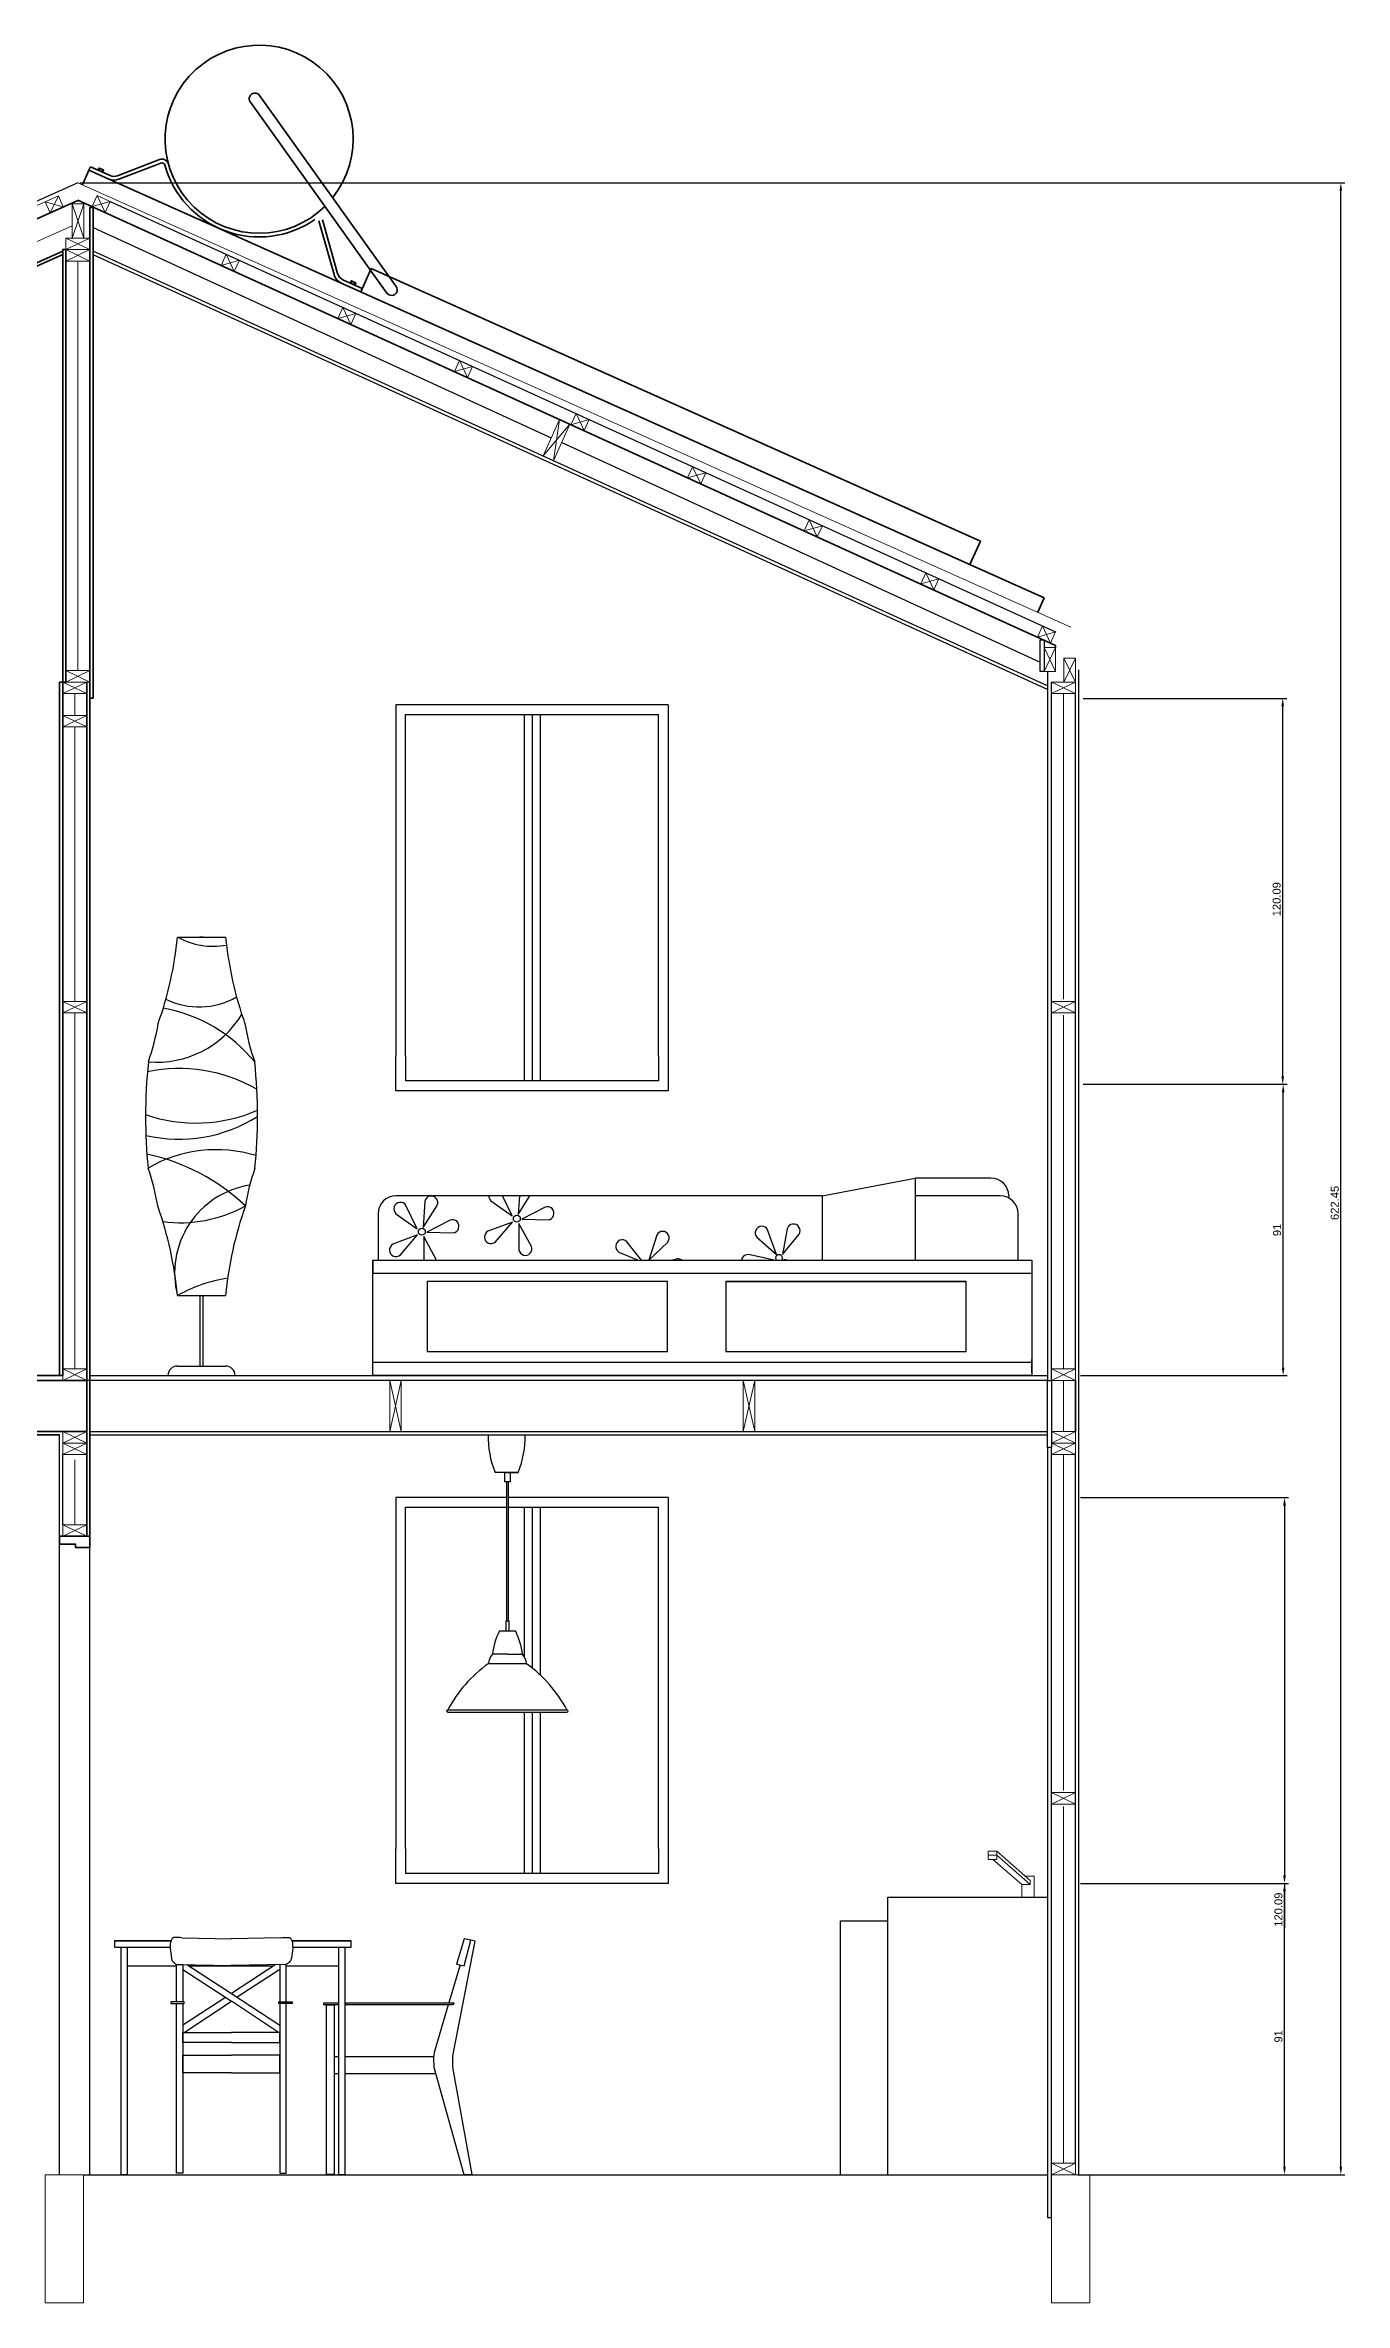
# Model space of a CAD drawing. Header units: inches. Extents: x 1841 to 3762, y 1077 to 2987.
# Drawn here: x 3294 to 3700, y 2276 to 2982 of the extents above; entities that cross this region are included whole.
import ezdxf

# ---------------------------------------------------------------- set-up
doc = ezdxf.new("R2010")
doc.units = ezdxf.units.IN
doc.header["$MEASUREMENT"] = 0
for name, color, linetype, lineweight in [('A-ANNO-SYMB', 3, 'Continuous', 18), ('A-DETL-MCUT', 4, 'Continuous', 25), ('A-ELEV-IDEN', 3, 'Continuous', 18), ('A-ELEV-MBE1', 7, 'Continuous', 35), ('A-ELEV-MBE2', 4, 'Continuous', 25), ('A-FURN', 8, 'Continuous', 18), ('A-SECT-MCUT', 7, 'Continuous', 35), ('A-WALL-PATT', 8, 'Continuous', 18), ('A-WALL-STUD', 3, 'Continuous', 18)]:
    doc.layers.add(name, color=color, linetype=linetype, lineweight=lineweight)
doc.styles.get("Standard").update_dxf_attribs({"font": 'Arial.ttf'})
doc.dimstyles.new('ISO-25', dxfattribs={"dimtxt": 2.5, "dimasz": 2.5, "dimexe": 1.25, "dimexo": 0.625, "dimtad": 1, "dimtxsty": 'Standard', "dimcen": 2.5, "dimadec": 0, "dimazin": 0, "dimtfac": 1, "dimtmove": 0, "dimatfit": 3, "dimfxl": 1, "dimarcsym": 0})

# ---------------------------------------------------------------- blocks, each defined once
blk = doc.blocks.new('*D40')
at = {"color": 0, "lineweight": -2, "transparency": 16777216}
for p, q in [((3304.45, 2938.88), (3699.69, 2938.88)), ((3698.44, 2319.02), (3698.44, 2936.38)), ((3616.14, 2316.52), (3699.69, 2316.52))]:
    blk.add_line(p, q, dxfattribs=at)
at = {"color": 0, "transparency": 16777216}
for points in [[(3698.02, 2936.38), (3698.85, 2936.38), (3698.44, 2938.88)], [(3698.02, 2319.02), (3698.85, 2319.02), (3698.44, 2316.52)]]:
    blk.add_solid(points, dxfattribs=at)
at = {"color": 0, "transparency": 16777216, "insert": (3696.55, 2620.14), "char_height": 2.5, "attachment_point": 5, "rotation": 90}
blk.add_mtext('622.45', dxfattribs=at)
blk = doc.blocks.new('*D41')
at = {"color": 0, "lineweight": -2, "transparency": 16777216}
for p, q in [((3617.04, 2407.52), (3682.08, 2407.52)), ((3680.83, 2319.02), (3680.83, 2405.02)), ((3616.14, 2316.52), (3682.08, 2316.52))]:
    blk.add_line(p, q, dxfattribs=at)
at = {"color": 0, "transparency": 16777216}
for points in [[(3680.41, 2405.02), (3681.25, 2405.02), (3680.83, 2407.52)], [(3680.41, 2319.02), (3681.25, 2319.02), (3680.83, 2316.52)]]:
    blk.add_solid(points, dxfattribs=at)
at = {"color": 0, "transparency": 16777216, "insert": (3678.94, 2359.76), "char_height": 2.5, "attachment_point": 5, "rotation": 90}
blk.add_mtext('91', dxfattribs=at)
blk = doc.blocks.new('*D35')
at = {"color": 0, "lineweight": -2, "transparency": 16777216}
for p, q in [((3617.04, 2528.1), (3682.08, 2528.1)), ((3680.83, 2525.6), (3680.83, 2410.02)), ((3617.04, 2407.52), (3682.08, 2407.52)), ((3680.83, 2407.52), (3680.83, 2393.64))]:
    blk.add_line(p, q, dxfattribs=at)
at = {"color": 0, "transparency": 16777216}
for points in [[(3680.41, 2525.6), (3681.25, 2525.6), (3680.83, 2528.1)], [(3680.41, 2410.02), (3681.25, 2410.02), (3680.83, 2407.52)]]:
    blk.add_solid(points, dxfattribs=at)
at = {"color": 0, "transparency": 16777216, "insert": (3678.94, 2399.33), "char_height": 2.5, "attachment_point": 5, "rotation": 90}
blk.add_mtext('120.09', dxfattribs=at)
blk = doc.blocks.new('*D36')
at = {"color": 0, "lineweight": -2, "transparency": 16777216}
for p, q in [((3617.95, 2657.21), (3681.66, 2657.21)), ((3680.41, 2568.71), (3680.41, 2654.71)), ((3617.04, 2566.21), (3681.66, 2566.21))]:
    blk.add_line(p, q, dxfattribs=at)
at = {"color": 0, "transparency": 16777216}
for points in [[(3680, 2654.71), (3680.83, 2654.71), (3680.41, 2657.21)], [(3680, 2568.71), (3680.83, 2568.71), (3680.41, 2566.21)]]:
    blk.add_solid(points, dxfattribs=at)
at = {"color": 0, "transparency": 16777216, "insert": (3678.52, 2611.71), "char_height": 2.5, "attachment_point": 5, "rotation": 90}
blk.add_mtext('91', dxfattribs=at)
blk = doc.blocks.new('*D37')
at = {"color": 0, "lineweight": -2, "transparency": 16777216}
for p, q in [((3617.95, 2777.79), (3681.52, 2777.79)), ((3680.27, 2659.71), (3680.27, 2775.29)), ((3617.95, 2657.21), (3681.52, 2657.21))]:
    blk.add_line(p, q, dxfattribs=at)
at = {"color": 0, "transparency": 16777216}
for points in [[(3679.86, 2775.29), (3680.69, 2775.29), (3680.27, 2777.79)], [(3679.86, 2659.71), (3680.69, 2659.71), (3680.27, 2657.21)]]:
    blk.add_solid(points, dxfattribs=at)
at = {"color": 0, "transparency": 16777216, "insert": (3678.38, 2715.03), "char_height": 2.5, "attachment_point": 5, "rotation": 90}
blk.add_mtext('120.09', dxfattribs=at)

msp = doc.modelspace()

# ---------------------------------------------------------------- linework, layer by layer
at = {"color": 0}
for p, q in [((3303.823, 2938.883), (2985.725, 2796.513)), ((3313.928, 2933.013), (3609.284, 2798.533)), ((3308.578, 2924.917), (3451.719, 2859.229)), ((3454.994, 2857.726), (3604.503, 2789.115)), ((3616.417, 2786.68), (3616.417, 2316.517)), ((3488.255, 2775.776), (3403.19, 2775.776)), ((3403.19, 2655.197), (3403.19, 2666.072)), ((3406.192, 2666.072), (3406.192, 2658.323)), ((3443.221, 2666.072), (3443.221, 2658.323)), ((3445.723, 2666.072), (3445.723, 2658.323)), ((3448.225, 2666.072), (3448.225, 2658.323)), ((3485.253, 2666.072), (3485.253, 2658.323)), ((3488.255, 2666.072), (3488.255, 2655.197)), ((3488.255, 2655.197), (3403.19, 2655.197)), ((3485.253, 2658.323), (3406.192, 2658.323)), ((3307.575, 2566.209), (3602.246, 2566.209)), ((3602.246, 2566.209), (3602.246, 2566.209)), ((3602.246, 2566.209), (3606.803, 2566.209)), ((3298.066, 2515.986), (3298.066, 2547.695)), ((3307.575, 2548.696), (3606.802, 2548.696)), ((3307.575, 2547.695), (3606.802, 2547.695)), ((3299.066, 2519.588), (3299.066, 2541.49)), ((3437.728, 2528.096), (3403.19, 2528.096)), ((3488.255, 2528.096), (3438.328, 2528.096)), ((3403.19, 2407.517), (3403.19, 2418.392)), ((3406.192, 2418.392), (3406.192, 2410.643)), ((3443.221, 2418.392), (3443.221, 2410.643)), ((3445.723, 2418.392), (3445.723, 2410.643)), ((3448.225, 2418.392), (3448.225, 2410.643)), ((3485.253, 2418.392), (3485.253, 2410.643)), ((3488.255, 2418.392), (3488.255, 2407.517)), ((3488.255, 2407.517), (3403.19, 2407.517)), ((3485.253, 2410.643), (3406.192, 2410.643))]:
    msp.add_line(p, q, dxfattribs=at)
for p, q in [((3334.943, 2703.181), (3349.943, 2703.181)), ((3334.943, 2703.181), (3347.443, 2703.181)), ((3334.943, 2703.181), (3342.443, 2703.181)), ((3342.943, 2703.181), (3341.943, 2703.181)), ((3341.943, 2703.181), (3342.443, 2703.181)), ((3536.33, 2622.341), (3565.474, 2627.924)), ((3589.078, 2627.924), (3565.474, 2627.924)), ((3565.474, 2627.924), (3565.474, 2602.278)), ((3536.33, 2622.341), (3403.193, 2622.341)), ((3409.841, 2612.008), (3406.298, 2619.371)), ((3412.216, 2620.633), (3411.72, 2612.477)), ((3411.72, 2612.477), (3416.078, 2619.388)), ((3432.881, 2620.809), (3439.529, 2616.058)), ((3439.529, 2616.058), (3436.506, 2622.341)), ((3441.407, 2616.527), (3445.074, 2622.341)), ((3441.762, 2622.341), (3441.407, 2616.527)), ((3449.815, 2618.808), (3442.573, 2615.024)), ((3536.33, 2622.341), (3536.33, 2602.278)), ((3592.028, 2622.341), (3565.474, 2622.341)), ((3594.661, 2622.341), (3594.661, 2621.681)), ((3397.611, 2616.759), (3397.611, 2602.278)), ((3409.912, 2610.121), (3402.262, 2607.251)), ((3403.193, 2616.759), (3409.841, 2612.008)), ((3404.586, 2603.925), (3409.912, 2610.121)), ((3420.127, 2614.757), (3412.885, 2610.973)), ((3412.885, 2610.973), (3421.054, 2610.807)), ((3439.6, 2614.172), (3431.95, 2611.302)), ((3434.273, 2607.976), (3439.6, 2614.172)), ((3441.543, 2613.699), (3441.63, 2605.529)), ((3445.549, 2606.578), (3441.543, 2613.699)), ((3442.573, 2615.024), (3450.742, 2614.858)), ((3484.66, 2610.062), (3482.177, 2602.278)), ((3522.114, 2604.05), (3519.317, 2611.727)), ((3525.458, 2612.094), (3524.016, 2604.051)), ((3524.016, 2604.051), (3529.149, 2610.409)), ((3597.611, 2602.278), (3597.611, 2616.759)), ((3411.855, 2609.649), (3411.933, 2602.278)), ((3415.861, 2602.278), (3411.855, 2609.649)), ((3472.872, 2604.801), (3478.869, 2602.278)), ((3479.891, 2602.278), (3475.325, 2608.033)), ((3482.177, 2602.278), (3488.098, 2607.909)), ((3521.335, 2602.278), (3513.344, 2603.983)), ((3515.969, 2609.436), (3522.114, 2604.05)), ((3395.932, 2566.209), (3395.932, 2602.278)), ((3395.932, 2602.278), (3601.932, 2602.278)), ((3395.932, 2602.278), (3395.932, 2598.157)), ((3395.932, 2598.157), (3601.932, 2598.157)), ((3491.115, 2602.662), (3489.614, 2602.278)), ((3524.433, 2602.426), (3524.629, 2602.278)), ((3525.438, 2602.278), (3524.433, 2602.426)), ((3601.932, 2602.278), (3601.932, 2566.209)), ((3334.943, 2591.181), (3349.943, 2591.181)), ((3341.943, 2591.181), (3341.943, 2569.181)), ((3342.943, 2569.181), (3342.943, 2591.181)), ((3506.296, 2595.602), (3581.394, 2595.602)), ((3334.943, 2569.181), (3349.943, 2569.181)), ((3601.932, 2570.33), (3395.932, 2570.33)), ((3601.932, 2567.123), (3601.932, 2571.244)), ((3601.932, 2566.209), (3395.932, 2566.209)), ((3442.703, 2566.209), (3549.512, 2566.209)), ((3549.512, 2566.209), (3601.932, 2566.209)), ((3437.018, 2535.959), (3434.152, 2535.959)), ((3438.546, 2535.959), (3437.018, 2535.959)), ((3437.228, 2532.959), (3437.228, 2535.959)), ((3437.228, 2535.959), (3437.728, 2535.959)), ((3438.828, 2532.959), (3437.228, 2532.959)), ((3437.728, 2532.959), (3437.728, 2489.42)), ((3437.911, 2535.959), (3438.484, 2535.959)), ((3438.328, 2535.959), (3438.828, 2535.959)), ((3438.328, 2489.42), (3438.328, 2532.959)), ((3441.411, 2535.959), (3438.546, 2535.959)), ((3438.828, 2535.959), (3438.828, 2532.959)), ((3438.828, 2535.959), (3441.411, 2535.959)), ((3435.528, 2486.42), (3440.528, 2486.42)), ((3438.528, 2489.42), (3437.528, 2489.42)), ((3437.528, 2489.42), (3437.528, 2486.42)), ((3438.028, 2486.42), (3438.328, 2486.42)), ((3438.328, 2486.42), (3438.528, 2486.42)), ((3438.528, 2486.42), (3438.528, 2489.42)), ((3444.028, 2476.183), (3432.028, 2476.183)), ((3438.028, 2479.183), (3433.328, 2479.183)), ((3438.028, 2479.183), (3442.728, 2479.183)), ((3419.428, 2461.8), (3456.627, 2461.8)), ((3419.428, 2461.8), (3438.028, 2461.8)), ((3419.428, 2461), (3456.627, 2461)), ((3556.884, 2316.517), (3556.884, 2403.269)), ((3556.884, 2403.269), (3606.801, 2403.269)), ((3542.136, 2316.517), (3542.136, 2395.865)), ((3542.136, 2395.865), (3556.822, 2395.865)), ((3332.893, 2389.637), (3315.23, 2389.637)), ((3315.23, 2389.637), (3332.893, 2389.637)), ((3315.23, 2389.637), (3315.23, 2387.637)), ((3315.23, 2389.637), (3332.893, 2389.637)), ((3315.23, 2387.637), (3332.644, 2387.637)), ((3315.23, 2387.637), (3317.23, 2387.637)), ((3317.23, 2387.637), (3317.23, 2316.637)), ((3317.23, 2387.637), (3319.23, 2387.637)), ((3319.23, 2387.637), (3319.23, 2316.637)), ((3389.23, 2389.637), (3370.67, 2389.637)), ((3370.67, 2389.637), (3389.23, 2389.637)), ((3370.919, 2387.637), (3389.23, 2387.637)), ((3385.23, 2387.637), (3385.23, 2316.637)), ((3387.23, 2387.637), (3387.23, 2316.637)), ((3389.23, 2387.637), (3389.23, 2389.637)), ((3334.671, 2381.637), (3319.23, 2381.637)), ((3364.843, 2381.637), (3338.72, 2381.637)), ((3385.23, 2381.637), (3368.892, 2381.637)), ((3317.23, 2316.637), (3319.23, 2316.637)), ((3385.23, 2316.637), (3387.23, 2316.637))]:
    msp.add_line(p, q)
at = {"color": 7}
for p, q in [((3336.302, 2390.542), (3351.823, 2390.165)), ((3367.261, 2390.542), (3351.74, 2390.165)), ((3336.644, 2380.682), (3351.781, 2370.69)), ((3337.892, 2382.178), (3351.781, 2373.112)), ((3365.671, 2382.178), (3351.781, 2373.112)), ((3366.919, 2380.682), (3353.567, 2371.947)), ((3423.233, 2382.075), (3419.735, 2370.223)), ((3349.967, 2371.888), (3336.644, 2363.24)), ((3337.037, 2360.979), (3351.781, 2370.69)), ((3351.781, 2373.112), (3366.919, 2363.24)), ((3366.525, 2360.979), (3351.781, 2370.69)), ((3419.555, 2369.615), (3415.143, 2354.664)), ((3415.143, 2354.664), (3414.885, 2353.029)), ((3414.885, 2353.029), (3415.032, 2350.07)), ((3415.032, 2350.07), (3424.393, 2316.632))]:
    msp.add_line(p, q, dxfattribs=at)
for points in [[(3488.01, 2573.693), (3488.01, 2595.602), (3412.913, 2595.602), (3412.913, 2573.693)], [(3581.394, 2573.693), (3581.394, 2595.602), (3506.296, 2595.602), (3506.296, 2573.693)]]:
    msp.add_lwpolyline(points, close=True)
for points in [[(3336.302, 2390.542), (3335.712, 2390.582), (3335.226, 2390.611), (3334.833, 2390.63), (3334.52, 2390.64), (3334.274, 2390.644), (3334.083, 2390.641), (3333.935, 2390.635), (3333.817, 2390.625), (3333.719, 2390.612), (3333.635, 2390.595), (3333.561, 2390.571), (3333.493, 2390.536), (3333.428, 2390.488), (3333.361, 2390.423), (3333.289, 2390.34), (3333.208, 2390.234), (3333.115, 2390.102), (3333.015, 2389.931), (3332.915, 2389.707), (3332.822, 2389.417), (3332.742, 2389.047), (3332.681, 2388.583), (3332.645, 2388.012), (3332.643, 2387.318)], [(3367.261, 2390.542), (3367.851, 2390.582), (3368.337, 2390.611), (3368.73, 2390.63), (3369.043, 2390.64), (3369.289, 2390.644), (3369.48, 2390.641), (3369.628, 2390.635), (3369.746, 2390.625), (3369.844, 2390.612), (3369.928, 2390.595), (3370.002, 2390.571), (3370.07, 2390.536), (3370.135, 2390.488), (3370.202, 2390.423), (3370.274, 2390.34), (3370.355, 2390.234), (3370.448, 2390.102), (3370.548, 2389.931), (3370.648, 2389.707), (3370.741, 2389.417), (3370.821, 2389.047), (3370.882, 2388.583), (3370.918, 2388.012), (3370.92, 2387.318)], [(3424.399, 2316.632), (3426.965, 2316.632), (3421.092, 2349.507), (3420.978, 2350.546), (3420.94, 2351.585), (3420.952, 2352.617), (3421.016, 2353.53), (3421.136, 2354.689), (3427.985, 2389.458), (3424.684, 2390.25), (3424.5, 2390.25), (3422.124, 2382.343), (3424.484, 2381.787), (3426.599, 2389.79)], [(3334.671, 2370.517), (3334.671, 2382.239), (3336.644, 2382.239), (3336.644, 2370.517)], [(3366.919, 2382.201), (3366.919, 2370.517)], [(3368.892, 2370.517), (3368.892, 2382.239)], [(3385.23, 2369.615), (3380.628, 2369.615), (3380.628, 2370.223), (3385.23, 2370.223)], [(3387.23, 2370.223), (3421.361, 2370.223), (3420.838, 2369.615), (3387.23, 2369.615)], [(3336.644, 2370.022), (3336.644, 2317.011), (3334.671, 2317.011), (3334.671, 2370.022)], [(3366.919, 2370.022), (3366.919, 2317.011), (3368.892, 2317.011), (3368.892, 2370.022)], [(3351.781, 2357.801), (3336.644, 2357.801), (3336.644, 2360.979), (3351.781, 2360.979)], [(3351.781, 2357.801), (3366.919, 2357.801), (3366.919, 2360.979), (3351.781, 2360.979)], [(3351.781, 2348.386), (3336.644, 2348.386), (3336.644, 2353.893), (3351.781, 2353.893)], [(3351.781, 2348.386), (3366.919, 2348.386), (3366.919, 2353.893), (3351.781, 2353.893)], [(3383.935, 2353.479), (3385.23, 2353.479)], [(3387.23, 2353.479), (3414.956, 2353.479)], [(3385.23, 2347.986), (3383.935, 2347.986)], [(3415.615, 2347.986), (3387.23, 2347.986)]]:
    msp.add_lwpolyline(points, dxfattribs=at)
for points in [[(3332.643, 2387.318), (3333.013, 2384.222, 0.145144), (3333.501, 2383.091, 0.122545), (3334.666, 2382.239), (3351.987, 2381.909)], [(3370.92, 2387.318), (3370.55, 2384.222, -0.145144), (3370.062, 2383.091, -0.122545), (3368.897, 2382.239), (3351.576, 2381.909)]]:
    msp.add_lwpolyline(points, format="xyb", dxfattribs=at)
for points in [[(3336.974, 2370.517), (3332.848, 2370.517), (3332.848, 2370.022), (3336.974, 2370.022)], [(3366.589, 2370.517), (3370.715, 2370.517), (3370.715, 2370.022), (3366.589, 2370.022)], [(3381.467, 2369.615), (3383.935, 2369.615), (3383.935, 2316.626), (3381.467, 2316.626)]]:
    msp.add_lwpolyline(points, close=True, dxfattribs=at)
for centre in [(3411.276, 2611.152), (3440.964, 2615.202)]:
    msp.add_circle(centre, 1.077)
for centre, radius, start, end in [((3219.932, 2714.748), 115.59, 340.509371, 354.256853), ((3346.15, 2723.7), 23.38, 241.355181, 280.029034), ((3464.953, 2714.748), 115.59, 185.743147, 199.490629), ((3321.749, 2633.538), 48.272, 39.405478, 79.567233), ((3341.698, 2704.759), 23.38, 243.612615, 299.998116), ((3328.293, 2695.501), 31.416, 265.518674, 328.321514), ((3259.41, 2687.516), 70.408, 340.645058, 350.736017), ((3425.476, 2687.516), 70.408, 189.263983, 199.354942), ((3486.743, 2647.181), 161.8, 173.968917, 180), ((3335.623, 2613.842), 48.272, 60.05336, 102.059259), ((3198.143, 2647.181), 161.8, 0, 6.031083), ((3340.675, 2693.37), 48.272, 250.980332, 293.510416), ((3486.743, 2647.181), 161.8, 180, 185.729051), ((3335.448, 2685.707), 45.653, 256.836658, 302.448513), ((3198.143, 2647.181), 161.8, 354.263705, 0), ((3312.744, 2573.943), 62.681, 46.196277, 78.373384), ((3347.092, 2594.266), 42.509, 73.060275, 120.13527), ((3259.269, 2607.847), 70.408, 9.263983, 19.224266), ((3361.831, 2598.242), 27.8, 98.929608, 194.714184), ((3425.621, 2607.847), 70.408, 160.793276, 170.736017), ((3217.073, 2579.832), 118.414, 5.499931, 19.408565), ((3335.703, 2656.46), 42.509, 262.785375, 298.722844), ((3466.885, 2580.017), 117.474, 160.525366, 174.546428), ((3404.578, 2618.263), 2.045, 32.773837, 227.376481), ((3414.227, 2620.258), 2.045, 334.836342, 169.438986), ((3434.266, 2622.314), 2.045, 179.237686, 227.376481), ((3450.532, 2616.892), 2.045, 275.908341, 110.510985), ((3420.844, 2612.842), 2.045, 275.908341, 110.510985), ((3432.898, 2609.49), 2.045, 117.640226, 312.24287), ((3486.517, 2609.206), 2.045, 320.636173, 155.238817), ((3517.496, 2610.796), 2.045, 27.089447, 221.692092), ((3527.411, 2611.488), 2.045, 328.161446, 162.764091), ((3403.211, 2605.439), 2.045, 117.640226, 312.24287), ((3443.657, 2605.802), 2.045, 187.682828, 22.285472), ((3473.892, 2606.574), 2.045, 45.502562, 240.105206), ((3513.167, 2601.945), 2.045, 85.026942, 170.654862), ((3522.89, 2602.888), 1.077, 325.465734, 214.534266), ((3356.284, 2554.417), 42.509, 97.712909, 120.13527), ((3491.375, 2600.634), 2.045, 53.487611, 97.301322), ((3334.943, 2566.181), 3, 90.001757, 179.46638), ((3349.943, 2566.181), 3, 0.534994, 90), ((3461.191, 2546.961), 29.192, 178.55998, 202.142628), ((3414.373, 2546.961), 29.192, 337.857372, 1.44002), ((3456.735, 2476.019), 23.621, 153.877025, 172.302781), ((3419.32, 2476.019), 23.621, 7.697219, 26.122975), ((3456.163, 2442.331), 41.575, 125.488045, 152.077465), ((3438.256, 2475.266), 6.295, 141.519958, 171.622657), ((3437.799, 2475.266), 6.295, 8.377343, 38.480042), ((3418.133, 2440.791), 43.854, 28.624923, 53.809566), ((3419.428, 2461.4), 0.4, 90, 270), ((3456.627, 2461.4), 0.4, 270, 90)]:
    msp.add_arc(centre, radius, start, end)
at = {"color": 0}
for centre, start, end in [((3589.078, 2622.341), 0, 90), ((3403.193, 2616.759), 90, 180), ((3592.028, 2616.759), 0, 90)]:
    msp.add_arc(centre, 5.583, start, end, dxfattribs=at)
at = {"layer": 'A-ANNO-SYMB', "color": 0}
msp.add_lwpolyline([(3614.041, 2800.05), (3303.823, 2938.883)], dxfattribs=at)
for points in [[(3305.571, 2316.517), (3293.562, 2316.517), (3293.562, 2276.486), (3305.571, 2276.486)], [(3620.015, 2316.517), (3608.006, 2316.517), (3608.006, 2276.486), (3620.015, 2276.486)]]:
    msp.add_lwpolyline(points, close=True, dxfattribs=at)
at = {"layer": 'A-DETL-MCUT', "color": 0}
for points in [[(3604.503, 2796.075), (3605.704, 2796.075), (3605.704, 2786.179), (3604.503, 2786.179)], [(3606.802, 2564.708), (3608.003, 2564.708), (3608.003, 2543.692), (3606.802, 2543.692)]]:
    msp.add_lwpolyline(points, close=True, dxfattribs=at)
for points in [[(3606.803, 2786.179), (3606.803, 2564.708), (3608.005, 2564.708), (3608.005, 2782.877)], [(3606.801, 2543.692), (3606.801, 2303.106), (3608.003, 2303.106), (3608.003, 2543.692)]]:
    msp.add_lwpolyline(points, dxfattribs=at)
at = {"layer": 'A-ELEV-IDEN', "color": 0}
msp.add_lwpolyline([(3297.706, 2934.794), (2985.725, 2795.195)], dxfattribs=at)
at = {"layer": 'A-ELEV-MBE1', "color": 0}
for p, q in [((3357.7, 2964.082), (3400.39, 2904.423)), ((3360.581, 2966.19), (3403.282, 2906.515)), ((3307.752, 2943.877), (3307.279, 2942.819)), ((3307.752, 2943.877), (3313.866, 2941.141)), ((3310.368, 2943.452), (3310.112, 2942.88)), ((3310.667, 2943.318), (3310.411, 2942.746)), ((3311.778, 2942.88), (3310.439, 2943.479)), ((3311.251, 2942.371), (3311.507, 2942.942)), ((3311.55, 2942.237), (3311.805, 2942.809)), ((3329.354, 2946.119), (3316.145, 2941.077)), ((3329.768, 2945.035), (3316.559, 2939.994)), ((3383.843, 2910.173), (3379.067, 2926.954)), ((3384.959, 2910.491), (3380.197, 2927.256)), ((3386.607, 2908.587), (3392.65, 2905.883)), ((3389.188, 2908.177), (3388.932, 2907.606)), ((3389.487, 2908.044), (3389.231, 2907.472)), ((3390.598, 2907.605), (3389.259, 2908.204)), ((3390.07, 2907.096), (3390.326, 2907.668)), ((3390.369, 2906.962), (3390.625, 2907.534)), ((3392.65, 2905.883), (3392.176, 2904.824)), ((3609.307, 2793.685), (3609.307, 2794.344)), ((3298.066, 2782.877), (3298.066, 2566.209)), ((3299.066, 2566.209), (3299.066, 2782.877)), ((3299.066, 2566.209), (2995.634, 2566.209)), ((3126.635, 2547.695), (3298.066, 2547.695))]:
    msp.add_line(p, q, dxfattribs=at)
for points in [[(3307.279, 2942.819), (3305.235, 2938.251)], [(3605.758, 2809.239), (3307.279, 2942.819)], [(2990.53, 2793.178), (3303.823, 2933.365)], [(3609.307, 2794.344), (3303.823, 2933.435)], [(2995.634, 2781.757), (3299.07, 2917.533)], [(3212.001, 2877.477), (3299.07, 2916.437)], [(3395.447, 2912.132), (3392.176, 2904.824)], [(3585.823, 2826.932), (3395.447, 2912.132)], [(3585.823, 2826.932), (3582.553, 2819.624)], [(3605.758, 2809.239), (3603.714, 2804.672)], [(2986.925, 2548.696), (3306.572, 2548.696), (3306.572, 2564.708), (2986.927, 2564.708), (2986.925, 2548.696)], [(3615.513, 2564.708), (3615.513, 2548.696)], [(3298.066, 2515.986), (3298.066, 2513.484), (3303.069, 2513.484), (3303.069, 2512.483), (3307.573, 2512.483), (3307.573, 2515.986), (3298.066, 2515.986)]]:
    msp.add_lwpolyline(points, dxfattribs=at)
for centre, radius, start, end in [((3360.441, 2952.488), 29.382, 321.562727, 314.431621), ((3359.135, 2965.144), 1.785, 35.281594, 216.498159), ((3310.162, 2942.858), 0.0538, 155.889877, 245.889877), ((3310.362, 2942.768), 0.0538, 245.889877, 335.889877), ((3310.417, 2943.43), 0.0538, 65.889877, 155.889877), ((3310.46, 2942.724), 0.0538, 155.889877, 245.889877), ((3310.618, 2943.34), 0.0538, 335.889877, 65.889877), ((3310.716, 2943.296), 0.0538, 65.889877, 155.889877), ((3311.202, 2942.393), 0.0538, 245.889877, 335.889877), ((3311.3, 2942.349), 0.0538, 155.889877, 245.889877), ((3311.501, 2942.259), 0.0538, 245.889877, 335.889877), ((3311.458, 2942.964), 0.0538, 335.889877, 65.889877), ((3311.556, 2942.92), 0.0538, 65.889877, 155.889877), ((3311.756, 2942.831), 0.0538, 335.889877, 65.889877), ((3330.098, 2944.17), 2.086, 19.804928, 110.889877), ((3330.098, 2944.168), 0.928, 22.568235, 110.860662), ((3360.441, 2952.488), 30.542, 195.114383, 304.649684), ((3315.083, 2943.861), 4.139, 245.889877, 290.889877), ((3315.083, 2943.861), 2.979, 245.889877, 290.889877), ((3387.824, 2911.306), 4.139, 195.889877, 245.889877), ((3387.824, 2911.306), 2.979, 195.889877, 245.889877), ((3388.981, 2907.584), 0.0538, 155.889877, 245.889877), ((3389.182, 2907.494), 0.0538, 245.889877, 335.889877), ((3389.237, 2908.155), 0.0538, 65.889877, 155.889877), ((3389.28, 2907.45), 0.0538, 155.889877, 245.889877), ((3389.438, 2908.066), 0.0538, 335.889877, 65.889877), ((3389.536, 2908.022), 0.0538, 65.889877, 155.889877), ((3390.021, 2907.118), 0.0538, 245.889877, 335.889877), ((3390.119, 2907.074), 0.0538, 155.889877, 245.889877), ((3390.32, 2906.984), 0.0538, 245.889877, 335.889877), ((3390.277, 2907.69), 0.0538, 335.889877, 65.889877), ((3390.375, 2907.646), 0.0538, 65.889877, 155.889877), ((3390.576, 2907.556), 0.0538, 335.889877, 65.889877), ((3401.836, 2905.469), 1.785, 214.920013, 35.889877)]:
    msp.add_arc(centre, radius, start, end, dxfattribs=at)
at = {"layer": 'A-ELEV-MBE2', "color": 0}
for p, q in [((3615.513, 2568.311), (3615.513, 2779.274)), ((3403.19, 2775.776), (3403.19, 2666.072)), ((3406.192, 2772.774), (3485.253, 2772.774)), ((3406.192, 2666.072), (3406.192, 2772.774)), ((3443.221, 2772.774), (3443.221, 2666.072)), ((3445.723, 2772.774), (3445.723, 2666.072)), ((3448.225, 2772.774), (3448.225, 2666.072)), ((3485.253, 2666.072), (3485.253, 2772.774)), ((3488.255, 2775.776), (3488.255, 2666.072)), ((3306.571, 2564.776), (3606.802, 2564.776)), ((3615.512, 2320.119), (3615.512, 2541.491)), ((3403.19, 2528.096), (3403.19, 2418.392)), ((3488.255, 2528.096), (3488.255, 2418.392)), ((3406.192, 2525.094), (3437.728, 2525.094)), ((3406.192, 2418.392), (3406.192, 2525.094)), ((3438.328, 2525.094), (3485.253, 2525.094)), ((3443.221, 2525.094), (3443.221, 2478.466)), ((3445.723, 2525.094), (3445.723, 2474.878)), ((3448.225, 2525.094), (3448.225, 2472.691)), ((3485.253, 2418.392), (3485.253, 2525.094)), ((3307.573, 2515.986), (3298.066, 2515.986)), ((3298.066, 2316.517), (3298.066, 2515.986)), ((3307.573, 2316.517), (3307.573, 2515.986)), ((3443.221, 2461), (3443.221, 2418.392)), ((3445.723, 2461), (3445.723, 2418.392)), ((3448.225, 2461), (3448.225, 2418.392)), ((3608.003, 2321.52), (3608.003, 2350.602))]:
    msp.add_line(p, q, dxfattribs=at)
for points in [[(3606.803, 2781.738), (3308.578, 2917.525)], [(3606.803, 2780.572), (3308.578, 2916.359)], [(3305.571, 2316.517), (3606.801, 2316.517)]]:
    msp.add_lwpolyline(points, dxfattribs=at)
at = {"layer": 'A-FURN', "color": 0}
for p, q in [((3588.283, 2416.328), (3588.282, 2415.023)), ((3588.282, 2415.023), (3590.893, 2415.022)), ((3588.283, 2417.634), (3588.283, 2416.328)), ((3590.894, 2417.633), (3588.283, 2417.634)), ((3588.283, 2416.328), (3590.893, 2416.327)), ((3589.739, 2415.033), (3598.722, 2407.187)), ((3590.893, 2416.327), (3590.894, 2417.633)), ((3590.893, 2415.022), (3590.893, 2416.327)), ((3590.893, 2416.327), (3601.333, 2407.186)), ((3601.333, 2408.491), (3590.894, 2417.633)), ((3598.722, 2407.187), (3598.721, 2403.271)), ((3598.722, 2407.187), (3601.333, 2407.186)), ((3602.639, 2409.796), (3599.848, 2409.797)), ((3601.333, 2407.186), (3601.333, 2408.491)), ((3602.637, 2403.269), (3602.639, 2409.796))]:
    msp.add_line(p, q, dxfattribs=at)
at = {"layer": 'A-SECT-MCUT', "color": 0}
for p, q in [((3308.578, 2931.191), (3307.576, 2931.191)), ((3298.066, 2782.877), (3299.066, 2782.877))]:
    msp.add_line(p, q, dxfattribs=at)
for points in [[(3307.576, 2931.191), (3307.576, 2777.873), (3308.579, 2777.873), (3308.578, 2931.191)], [(3306.572, 2782.877), (3306.572, 2515.986), (3307.573, 2515.986), (3307.576, 2782.877)]]:
    msp.add_lwpolyline(points, dxfattribs=at)
msp.add_lwpolyline([(3300.071, 2782.877), (3300.07, 2917.981), (3299.07, 2917.981), (3299.066, 2782.877)], close=True, dxfattribs=at)
at = {"layer": 'A-WALL-PATT', "color": 0, "ltscale": 0.1}
for p, q in [((3303.823, 2786.479), (3303.823, 2914.378)), ((3302.819, 2772.469), (3302.819, 2779.274)), ((3611.76, 2683.8), (3611.76, 2779.274)), ((3302.819, 2683.1), (3302.819, 2768.866)), ((3302.819, 2568.311), (3302.82, 2679.497)), ((3611.76, 2568.311), (3611.76, 2678.796)), ((3611.76, 2564.708), (3611.76, 2548.696)), ((3302.819, 2539.871), (3302.819, 2519.588)), ((3611.759, 2436.609), (3611.759, 2541.49)), ((3611.759, 2320.119), (3611.759, 2431.605))]:
    msp.add_line(p, q, dxfattribs=at)
at = {"layer": 'A-WALL-PATT', "color": 0, "ltscale": 0.16}
msp.add_lwpolyline([(3151.216, 2858.227), (3302.022, 2925.429)], dxfattribs=at)
at = {"layer": 'A-WALL-STUD', "color": 0}
for p, q in [((3295.148, 2929.483), (3297.706, 2934.794)), ((3312.352, 2929.552), (3309.829, 2934.879)), ((3299.259, 2931.323), (3293.595, 2932.955)), ((3305.625, 2921.584), (3302.022, 2932.246)), ((3305.625, 2932.246), (3302.022, 2921.584)), ((3308.253, 2931.418), (3313.928, 2933.013)), ((3307.576, 2921.584), (3300.07, 2917.981)), ((3300.07, 2921.584), (3307.576, 2917.981)), ((3307.576, 2917.981), (3300.07, 2914.378)), ((3300.07, 2917.981), (3307.576, 2914.378)), ((3348.584, 2913.055), (3354.259, 2914.65)), ((3352.683, 2911.188), (3350.16, 2916.516)), ((3389.115, 2894.6), (3386.592, 2899.928)), ((3385.017, 2896.466), (3390.691, 2898.061)), ((3421.449, 2879.878), (3427.123, 2881.473)), ((3425.547, 2878.012), (3423.025, 2883.339)), ((3454.291, 2864.925), (3452.423, 2852.03)), ((3457.881, 2863.29), (3463.555, 2864.885)), ((3461.98, 2861.424), (3459.457, 2866.751)), ((3449.144, 2853.523), (3457.57, 2863.432)), ((3498.412, 2844.836), (3495.889, 2850.163)), ((3494.313, 2846.702), (3499.988, 2848.297)), ((3530.745, 2830.114), (3536.42, 2831.709)), ((3534.844, 2828.248), (3532.321, 2833.575)), ((3567.178, 2813.526), (3572.852, 2815.121)), ((3571.276, 2811.66), (3568.754, 2816.987)), ((3607.709, 2795.071), (3605.186, 2800.399)), ((3603.61, 2796.938), (3609.284, 2798.533)), ((3605.704, 2786.179), (3609.307, 2793.685)), ((3605.704, 2793.685), (3609.307, 2786.179)), ((3307.576, 2786.479), (3300.07, 2782.877)), ((3300.07, 2786.479), (3307.576, 2782.877)), ((3615.513, 2782.877), (3611.911, 2790.382)), ((3615.513, 2790.382), (3611.911, 2782.877)), ((3306.572, 2782.877), (3299.066, 2779.274)), ((3299.066, 2782.877), (3306.572, 2779.274)), ((3608.008, 2782.877), (3615.513, 2779.274)), ((3615.513, 2782.877), (3608.008, 2779.274)), ((3299.066, 2768.866), (3306.572, 2772.469)), ((3306.572, 2768.866), (3299.066, 2772.469)), ((3299.066, 2679.497), (3306.572, 2683.1)), ((3306.572, 2679.497), (3299.066, 2683.1)), ((3608.008, 2679.497), (3615.513, 2683.1)), ((3615.513, 2679.497), (3608.008, 2683.1)), ((3299.066, 2564.708), (3306.572, 2568.311)), ((3306.572, 2564.708), (3299.066, 2568.311)), ((3608.008, 2564.708), (3615.513, 2568.311)), ((3615.513, 2564.708), (3608.008, 2568.311)), ((3299.066, 2545.093), (3306.572, 2548.696)), ((3306.572, 2545.093), (3299.066, 2548.696)), ((3608.008, 2545.093), (3615.513, 2548.696)), ((3615.513, 2545.093), (3608.008, 2548.696)), ((3299.066, 2541.49), (3306.572, 2545.093)), ((3306.572, 2541.49), (3299.066, 2545.093)), ((3608.008, 2541.49), (3615.513, 2545.093)), ((3615.513, 2541.49), (3608.008, 2545.093)), ((3299.066, 2515.986), (3306.572, 2519.588)), ((3306.572, 2515.986), (3299.066, 2519.588)), ((3608.006, 2432.306), (3615.512, 2435.909)), ((3615.512, 2432.306), (3608.006, 2435.909)), ((3608.006, 2316.517), (3615.512, 2320.119)), ((3615.512, 2316.517), (3608.006, 2320.119))]:
    msp.add_line(p, q, dxfattribs=at)
for points in [[(3295.148, 2929.483), (3299.259, 2931.323), (3297.706, 2934.794), (3293.595, 2932.955)], [(3312.352, 2929.552), (3308.253, 2931.418), (3309.829, 2934.879), (3313.928, 2933.013)], [(3302.022, 2932.246), (3305.625, 2932.246), (3305.625, 2921.584), (3302.022, 2921.584)], [(3307.576, 2921.584), (3300.07, 2921.584), (3300.07, 2917.981), (3307.576, 2917.981)], [(3307.576, 2917.981), (3300.07, 2917.981), (3300.07, 2914.378), (3307.576, 2914.378)], [(3352.683, 2911.188), (3348.584, 2913.055), (3350.16, 2916.516), (3354.259, 2914.65)], [(3389.115, 2894.6), (3385.017, 2896.466), (3386.592, 2899.928), (3390.691, 2898.061)], [(3425.547, 2878.012), (3421.449, 2879.878), (3423.025, 2883.339), (3427.123, 2881.473)], [(3457.57, 2863.432), (3454.291, 2864.925), (3449.144, 2853.523), (3452.423, 2852.03)], [(3461.98, 2861.424), (3457.881, 2863.29), (3459.457, 2866.751), (3463.555, 2864.885)], [(3498.412, 2844.836), (3494.313, 2846.702), (3495.889, 2850.163), (3499.988, 2848.297)], [(3534.844, 2828.248), (3530.745, 2830.114), (3532.321, 2833.575), (3536.42, 2831.709)], [(3571.276, 2811.66), (3567.178, 2813.526), (3568.754, 2816.987), (3572.852, 2815.121)], [(3607.709, 2795.071), (3603.61, 2796.938), (3605.186, 2800.399), (3609.284, 2798.533)], [(3605.704, 2786.179), (3605.704, 2793.685), (3609.307, 2793.685), (3609.307, 2786.179)], [(3307.576, 2786.479), (3300.07, 2786.479), (3300.07, 2782.877), (3307.576, 2782.877)], [(3615.513, 2782.877), (3615.513, 2790.382), (3611.911, 2790.382), (3611.911, 2782.877)], [(3306.572, 2782.877), (3299.066, 2782.877), (3299.066, 2779.274), (3306.572, 2779.274)], [(3608.008, 2782.877), (3615.513, 2782.877), (3615.513, 2779.274), (3608.008, 2779.274)], [(3299.066, 2768.866), (3306.572, 2768.866), (3306.572, 2772.469), (3299.066, 2772.469)], [(3299.066, 2679.497), (3306.572, 2679.497), (3306.572, 2683.1), (3299.066, 2683.1)], [(3608.008, 2679.497), (3615.513, 2679.497), (3615.513, 2683.1), (3608.008, 2683.1)], [(3299.066, 2564.708), (3306.572, 2564.708), (3306.572, 2568.311), (3299.066, 2568.311)], [(3608.008, 2564.708), (3615.513, 2564.708), (3615.513, 2568.311), (3608.008, 2568.311)], [(3299.066, 2545.093), (3306.572, 2545.093), (3306.572, 2548.696), (3299.066, 2548.696)], [(3608.008, 2545.093), (3615.513, 2545.093), (3615.513, 2548.696), (3608.008, 2548.696)], [(3299.066, 2541.49), (3306.572, 2541.49), (3306.572, 2545.093), (3299.066, 2545.093)], [(3608.008, 2541.49), (3615.513, 2541.49), (3615.513, 2545.093), (3608.008, 2545.093)], [(3299.066, 2515.986), (3306.572, 2515.986), (3306.572, 2519.588), (3299.066, 2519.588)], [(3608.006, 2432.306), (3615.512, 2432.306), (3615.512, 2435.909), (3608.006, 2435.909)], [(3608.006, 2316.517), (3615.512, 2316.517), (3615.512, 2320.119), (3608.006, 2320.119)]]:
    msp.add_lwpolyline(points, close=True, dxfattribs=at)
for points in [[(3404.841, 2564.708), (3404.841, 2548.696), (3401.238, 2548.696), (3401.238, 2564.708), (3404.841, 2564.708)], [(3401.238, 2564.708), (3404.841, 2548.696)], [(3404.841, 2564.708), (3401.238, 2548.696)], [(3515.277, 2564.708), (3515.277, 2548.696), (3511.674, 2548.696), (3511.674, 2564.708), (3515.277, 2564.708)], [(3511.674, 2564.708), (3515.277, 2548.696)], [(3515.277, 2564.708), (3511.674, 2548.696)]]:
    msp.add_lwpolyline(points, dxfattribs=at)

# ---------------------------------------------------------------- dimensions: what is measured, and where the dimension line sits
at = {"color": 3}
for base, p1, p2, text, picture, middle in [((3698.437, 2938.883), (3615.512, 2316.517), (3303.823, 2938.883), '622.45', '*D40', (3698.437, 2620.14)), ((3680.273, 2777.789), (3617.323, 2657.209), (3617.323, 2777.789), '120.09', '*D37', (3680.273, 2715.028)), ((3680.831, 2528.096), (3616.417, 2407.517), (3616.417, 2528.096), '120.09', '*D35', (3680.831, 2399.327))]:
    dim = msp.add_linear_dim(base=base, p1=p1, p2=p2, angle=270, text=text, dimstyle='ISO-25', dxfattribs=at)
    dim.commit()
    dim.dimension.update_dxf_attribs({"geometry": picture, "text_midpoint": middle, "dimtype": 160})
dim = msp.add_linear_dim(base=(3680.414, 2657.209), p1=(3616.417, 2566.209), p2=(3617.323, 2657.209), angle=270, dimstyle='ISO-25', dxfattribs=at)
dim.commit()
dim.dimension.update_dxf_attribs({"geometry": '*D36', "text_midpoint": (3678.522, 2611.709)})
dim = msp.add_linear_dim(base=(3680.831, 2407.517), p1=(3615.512, 2316.517), p2=(3616.417, 2407.517), angle=270, dimstyle='ISO-25', dxfattribs=at)
dim.commit()
dim.dimension.update_dxf_attribs({"geometry": '*D41', "text_midpoint": (3680.831, 2359.765), "dimtype": 160})

doc.saveas('drawing.dxf')
